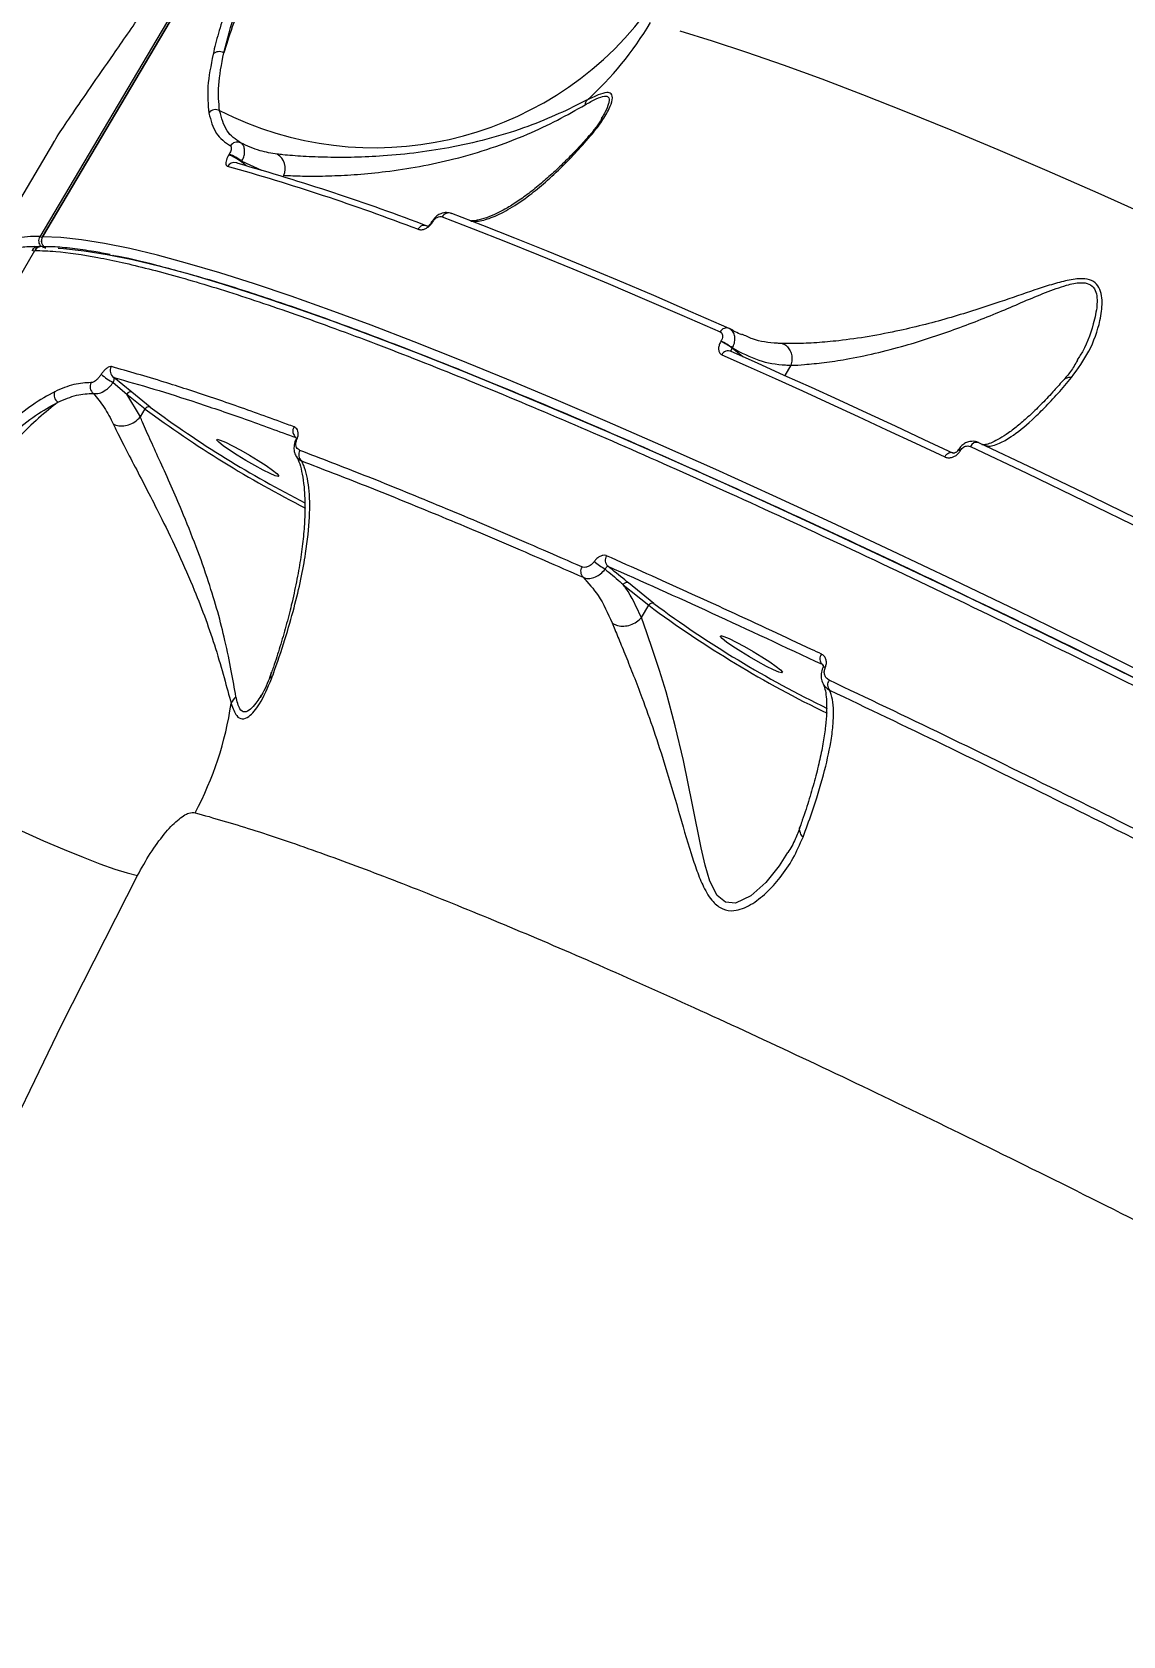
# Model space of a CAD drawing. Header units: millimetres. Extents: x -6879 to 7341, y -8047 to 7187.
# Drawn here: x -378.6 to -242.6, y 2234.9 to 2434.7 of the extents above; entities that cross this region are included whole.
import ezdxf

# ---------------------------------------------------------------- set-up
doc = ezdxf.new("R2010")
doc.units = ezdxf.units.MM
for name, color, linetype in [('DIKOM_ОБЪЕКТ', 7, 'Continuous'), ('DIKOM_РАЗМЕР_ЗОНА', 7, 'Continuous'), ('DIKOM_РАЗМЕР_ОБЪЕКТА', 7, 'Continuous')]:
    doc.layers.add(name, color=color, linetype=linetype)
doc.styles.add('style1', font='arial.ttf', dxfattribs={"width": 0.8})
doc.dimstyles.new('1-50', dxfattribs={"dimtxt": 300, "dimasz": 200, "dimexe": 100, "dimexo": 0, "dimgap": 100, "dimtad": 0, "dimdec": 0, "dimtxsty": 'style1', "dimcen": 0, "dimclrd": 7, "dimclre": 7, "dimadec": 1, "dimazin": 2, "dimtfac": 1, "dimtdec": 0, "dimtmove": 1, "dimatfit": 3, "dimfxl": 0, "dimlwd": 25, "dimlwe": 18, "dimarcsym": 0})

# ---------------------------------------------------------------- blocks, each defined once
blk = doc.blocks.new('*D20')
at = {"layer": 'Defpoints', "color": 0, "transparency": 16777216}
for p in [(-335.47, 4138.44), (-5198.79, -5966.88), (-1568.13, -5966.88)]:
    blk.add_point(p, dxfattribs=at)
at = {"layer": 'DIKOM_РАЗМЕР_ОБЪЕКТА', "color": 7, "lineweight": 18, "transparency": 16777216}
for p, q in [((-335.47, 4138.44), (-5298.79, 4138.44)), ((-1568.13, -5966.88), (-5298.79, -5966.88))]:
    blk.add_line(p, q, dxfattribs=at)
at = {"layer": 'DIKOM_РАЗМЕР_ОБЪЕКТА', "color": 7, "lineweight": 25, "transparency": 16777216}
for p, q in [((-5198.79, 3938.44), (-5198.79, -81.84)), ((-5198.79, -5766.88), (-5198.79, -1161.62))]:
    blk.add_line(p, q, dxfattribs=at)
at = {"layer": 'DIKOM_РАЗМЕР_ОБЪЕКТА', "color": 7, "transparency": 16777216}
for points in [[(-5232.12, 3938.44), (-5165.46, 3938.44), (-5198.79, 4138.44)], [(-5232.12, -5766.88), (-5165.46, -5766.88), (-5198.79, -5966.88)]]:
    blk.add_solid(points, dxfattribs=at)
at = {"layer": 'DIKOM_РАЗМЕР_ОБЪЕКТА', "color": 0, "transparency": 16777216, "insert": (-5198.79, -621.73), "char_height": 300, "attachment_point": 5, "rotation": 90, "style": 'style1'}
blk.add_mtext('10100', dxfattribs=at)
blk = doc.blocks.new('*D19')
at = {"layer": 'Defpoints', "color": 0, "transparency": 16777216}
for p in [(5624.04, 6094.27), (-4435.35, 2864.29), (5624.04, -2640.11)]:
    blk.add_point(p, dxfattribs=at)
at = {"layer": 'DIKOM_РАЗМЕР_ОБЪЕКТА', "color": 7, "lineweight": 18, "transparency": 16777216}
for p, q in [((-4435.35, 2864.29), (-4435.35, 6194.27)), ((5624.04, -2640.11), (5624.04, 6194.27))]:
    blk.add_line(p, q, dxfattribs=at)
at = {"layer": 'DIKOM_РАЗМЕР_ОБЪЕКТА', "color": 7, "lineweight": 25, "transparency": 16777216}
for p, q in [((-4235.35, 6094.27), (2113.67, 6094.27)), ((5424.04, 6094.27), (3193.46, 6094.27))]:
    blk.add_line(p, q, dxfattribs=at)
at = {"layer": 'DIKOM_РАЗМЕР_ОБЪЕКТА', "color": 7, "transparency": 16777216}
for points in [[(-4235.35, 6127.6), (-4235.35, 6060.94), (-4435.35, 6094.27)], [(5424.04, 6127.6), (5424.04, 6060.94), (5624.04, 6094.27)]]:
    blk.add_solid(points, dxfattribs=at)
at = {"layer": 'DIKOM_РАЗМЕР_ОБЪЕКТА', "color": 0, "transparency": 16777216, "insert": (2653.56, 6094.27), "char_height": 300, "attachment_point": 5, "style": 'style1'}
blk.add_mtext('10100', dxfattribs=at)
blk = doc.blocks.new('*D18')
at = {"layer": 'Defpoints', "color": 0, "transparency": 16777216}
for p in [(-342.29, 5666.7), (-6681.79, -8047.27), (-1651.48, -8047.27)]:
    blk.add_point(p, dxfattribs=at)
at = {"layer": 'DIKOM_РАЗМЕР_ЗОНА', "color": 7, "lineweight": 18, "transparency": 16777216}
for p, q in [((-342.29, 5666.7), (-6781.79, 5666.7)), ((-1651.48, -8047.27), (-6781.79, -8047.27))]:
    blk.add_line(p, q, dxfattribs=at)
at = {"layer": 'DIKOM_РАЗМЕР_ЗОНА', "color": 7, "lineweight": 25, "transparency": 16777216}
for p, q in [((-6681.79, 5466.7), (-6681.79, -340.84)), ((-6681.79, -7847.27), (-6681.79, -1420.62))]:
    blk.add_line(p, q, dxfattribs=at)
at = {"layer": 'DIKOM_РАЗМЕР_ЗОНА', "color": 7, "transparency": 16777216}
for points in [[(-6715.12, 5466.7), (-6648.46, 5466.7), (-6681.79, 5666.7)], [(-6715.12, -7847.27), (-6648.46, -7847.27), (-6681.79, -8047.27)]]:
    blk.add_solid(points, dxfattribs=at)
at = {"layer": 'DIKOM_РАЗМЕР_ЗОНА', "color": 0, "transparency": 16777216, "insert": (-6681.79, -880.73), "char_height": 300, "attachment_point": 5, "rotation": 90, "style": 'style1'}
blk.add_mtext('13700', dxfattribs=at)
blk = doc.blocks.new('*D17')
at = {"layer": 'Defpoints', "color": 0, "transparency": 16777216}
for p in [(-5935.35, 6990.27), (-5935.35, 998.27), (7340.79, -2830.86)]:
    blk.add_point(p, dxfattribs=at)
at = {"layer": 'DIKOM_РАЗМЕР_ЗОНА', "color": 7, "lineweight": 18, "transparency": 16777216}
for p, q in [((-5935.35, 998.27), (-5935.35, 7090.27)), ((7340.79, -2830.86), (7340.79, 7090.27))]:
    blk.add_line(p, q, dxfattribs=at)
at = {"layer": 'DIKOM_РАЗМЕР_ЗОНА', "color": 7, "lineweight": 25, "transparency": 16777216}
for p, q in [((-5735.35, 6990.27), (2016.67, 6990.27)), ((7140.79, 6990.27), (3096.46, 6990.27))]:
    blk.add_line(p, q, dxfattribs=at)
at = {"layer": 'DIKOM_РАЗМЕР_ЗОНА', "color": 7, "transparency": 16777216}
for points in [[(-5735.35, 7023.6), (-5735.35, 6956.94), (-5935.35, 6990.27)], [(7140.79, 7023.6), (7140.79, 6956.94), (7340.79, 6990.27)]]:
    blk.add_solid(points, dxfattribs=at)
at = {"layer": 'DIKOM_РАЗМЕР_ЗОНА', "color": 0, "transparency": 16777216, "insert": (2556.56, 6990.27), "char_height": 300, "attachment_point": 5, "style": 'style1'}
blk.add_mtext('13300', dxfattribs=at)

msp = doc.modelspace()

# ---------------------------------------------------------------- linework, layer by layer
at = {"layer": 'DIKOM_ОБЪЕКТ', "color": 7, "linetype": 'Continuous', "lineweight": 15}
for p, q in [((-132.1, 2824.1), (-377.6, 2409.23)), ((-131.77, 2824.1), (-377.27, 2409.23)), ((-377.25, 2409.23), (-131.75, 2824.1)), ((-307.56, 2424.08), (-307.63, 2423.97)), ((-375.9, 2420.96), (-384.27, 2406.81)), ((-309.22, 2421.75), (-309.3, 2421.67)), ((-354, 2419.52), (-354.04, 2419.44)), ((-352.48, 2418.54), (-352.44, 2418.62)), ((-351.9, 2418.07), (-352.48, 2418.54)), ((-352.44, 2418.62), (-349.97, 2417.5)), ((-347.19, 2416.88), (-347.28, 2416.72)), ((-328.72, 2411.16), (-328.78, 2411.06)), ((-328.67, 2411.04), (-328.6, 2411.14)), ((-377.27, 2409.23), (-377.25, 2409.23)), ((-378.21, 2407.52), (-378.23, 2407.51)), ((-377.69, 2408), (-377.72, 2408)), ((-377.36, 2408), (-377.33, 2408)), ((-376.93, 2407.86), (-376.92, 2407.86)), ((-376.92, 2407.86), (-376.86, 2407.86)), ((-292.72, 2396.21), (-292.74, 2396.18)), ((-291.32, 2395.34), (-291.3, 2395.37)), ((-289.98, 2394.26), (-291.32, 2395.34)), ((-284.02, 2393.21), (-284.77, 2391.93)), ((-284.02, 2393.21), (-284.02, 2393.21)), ((-368.44, 2391.07), (-366.74, 2389.61)), ((-366.11, 2389.84), (-368.38, 2391.68)), ((-365.06, 2386.76), (-366.74, 2389.61)), ((-366.74, 2389.61), (-364.47, 2387.76)), ((-363.84, 2387.99), (-366.11, 2389.84)), ((-365.07, 2386.76), (-365.06, 2386.76)), ((-365.06, 2386.76), (-364.47, 2387.76)), ((-263.14, 2382.7), (-263.2, 2382.61)), ((-262.93, 2382.52), (-262.87, 2382.61)), ((-304.89, 2365.86), (-301.73, 2363.29)), ((-301.09, 2363.52), (-304.26, 2366.09)), ((-302.63, 2361.76), (-301.73, 2363.29)), ((-302.64, 2361.76), (-302.63, 2361.76)), ((-280.11, 2355.94), (-279.97, 2355.76))]:
    msp.add_line(p, q, dxfattribs=at)
at = {"layer": 'DIKOM_ОБЪЕКТ', "color": 7, "linetype": 'Continuous', "lineweight": 15, "flags": 128}
for points in [[(-239.15, 2411.7), (-245.73, 2414.64), (-252.08, 2417.42), (-258.19, 2420.04), (-264.06, 2422.5), (-269.67, 2424.78), (-275.03, 2426.9), (-280.12, 2428.84), (-284.95, 2430.61), (-289.51, 2432.2), (-293.79, 2433.61), (-297.8, 2434.85)], [(-352.89, 2418.34), (-353.06, 2418.42), (-353.12, 2418.44)], [(-328.77, 2411.04), (-328.78, 2411.05), (-328.78, 2411.06), (-328.78, 2411.06)], [(-327.46, 2411.7), (-323.59, 2410.21), (-319.58, 2408.63), (-315.44, 2406.97), (-311.17, 2405.22), (-306.77, 2403.38), (-302.24, 2401.46), (-297.59, 2399.45), (-292.81, 2397.36)], [(-291.69, 2397.79), (-296.46, 2399.88), (-301.1, 2401.89), (-305.62, 2403.8), (-310.01, 2405.64), (-314.27, 2407.38), (-318.4, 2409.04), (-322.4, 2410.62), (-326.27, 2412.1)], [(-239.28, 2354.52), (-247.61, 2358.63), (-255.75, 2362.59), (-263.69, 2366.41), (-271.43, 2370.09), (-278.96, 2373.62), (-286.27, 2376.99), (-293.36, 2380.21), (-300.22, 2383.27), (-306.85, 2386.17), (-313.25, 2388.91), (-319.39, 2391.49), (-325.29, 2393.89), (-330.93, 2396.13), (-336.31, 2398.2), (-341.43, 2400.09), (-346.28, 2401.81), (-350.86, 2403.35), (-355.16, 2404.72), (-359.18, 2405.9), (-362.92, 2406.91), (-366.37, 2407.74), (-369.53, 2408.38), (-372.4, 2408.85), (-374.97, 2409.13), (-377.25, 2409.23)], [(-516.82, 2059.69), (-512.49, 2078), (-507.3, 2098.38), (-501.76, 2118.67), (-495.87, 2138.86), (-489.64, 2158.94), (-483.06, 2178.9), (-476.14, 2198.75), (-468.89, 2218.47), (-461.29, 2238.06), (-453.37, 2257.52), (-445.11, 2276.83), (-436.52, 2295.99), (-427.6, 2315), (-418.36, 2333.85), (-408.8, 2352.53), (-398.92, 2371.04), (-388.72, 2389.37), (-378.21, 2407.52)], [(-375.31, 2407.81), (-374.64, 2407.76), (-372.07, 2407.48), (-369.21, 2407.01), (-366.06, 2406.37), (-362.61, 2405.54), (-358.88, 2404.54), (-354.87, 2403.35), (-350.58, 2401.99), (-346.02, 2400.45), (-341.18, 2398.74), (-336.07, 2396.85), (-330.7, 2394.79), (-325.07, 2392.56), (-319.19, 2390.16), (-313.06, 2387.59), (-306.69, 2384.86), (-300.07, 2381.96), (-293.22, 2378.91), (-286.15, 2375.69), (-278.85, 2372.33), (-271.34, 2368.81), (-263.62, 2365.14), (-255.7, 2361.33), (-247.58, 2357.37), (-239.27, 2353.28)], [(-292.6, 2394.5), (-289.32, 2393.04), (-285.98, 2391.54), (-282.58, 2390), (-279.14, 2388.43), (-275.64, 2386.82), (-272.1, 2385.18), (-268.5, 2383.5), (-264.85, 2381.79)], [(-263.75, 2382.22), (-267.39, 2383.93), (-270.98, 2385.61), (-274.52, 2387.25), (-278.01, 2388.85), (-281.44, 2390.42), (-284.83, 2391.95), (-288.16, 2393.45), (-291.44, 2394.91)], [(-347.88, 2379.34), (-348.26, 2379.44), (-348.91, 2379.71), (-349.78, 2380.14), (-350.81, 2380.7), (-351.91, 2381.33), (-352.99, 2381.99), (-353.97, 2382.62), (-354.76, 2383.18), (-355.3, 2383.61), (-355.55, 2383.88), (-355.48, 2383.98), (-355.11, 2383.88), (-354.46, 2383.61), (-353.58, 2383.18), (-352.55, 2382.62), (-351.45, 2381.99), (-350.37, 2381.33), (-349.39, 2380.7), (-348.6, 2380.14), (-348.06, 2379.71), (-347.82, 2379.44), (-347.88, 2379.34)], [(-345.54, 2384.03), (-345.58, 2384.02), (-345.62, 2384.02), (-345.65, 2384.01), (-345.67, 2384), (-345.69, 2383.98), (-345.7, 2383.96), (-345.7, 2383.94), (-345.7, 2383.91)], [(-261.64, 2383.08), (-254.62, 2379.74), (-247.43, 2376.27), (-240.07, 2372.69), (-232.57, 2369), (-224.91, 2365.19), (-217.11, 2361.27), (-209.17, 2357.25), (-201.09, 2353.12)], [(-200.18, 2353.66), (-208.23, 2357.77), (-216.16, 2361.79), (-223.94, 2365.69), (-231.58, 2369.49), (-239.07, 2373.18), (-246.41, 2376.75), (-253.58, 2380.21), (-260.59, 2383.55)], [(-263.75, 2382.22), (-263.88, 2382.29), (-264.02, 2382.32), (-264.17, 2382.31), (-264.32, 2382.27), (-264.47, 2382.19), (-264.61, 2382.09), (-264.74, 2381.95), (-264.85, 2381.79)], [(-284.43, 2332.5), (-285.47, 2330.81), (-287.13, 2328.77), (-289, 2327.09), (-290.92, 2326.18), (-292.16, 2326.29), (-293.18, 2327.13), (-294.1, 2328.93), (-294.7, 2330.92), (-295.2, 2333.06), (-296.27, 2338.43), (-297.4, 2343.97), (-298.42, 2348.29), (-299.57, 2352.51), (-300.38, 2355.17), (-301.2, 2357.65), (-301.96, 2359.86), (-302.64, 2361.76), (-302.64, 2361.76), (-302.64, 2361.76)], [(-285.14, 2354.87), (-285.51, 2354.96), (-286.16, 2355.24), (-287.04, 2355.67), (-288.07, 2356.23), (-289.17, 2356.86), (-290.25, 2357.52), (-291.23, 2358.15), (-292.02, 2358.71), (-292.56, 2359.14), (-292.8, 2359.41), (-292.74, 2359.51), (-292.36, 2359.41), (-291.71, 2359.14), (-290.84, 2358.71), (-289.81, 2358.15), (-288.71, 2357.52), (-287.62, 2356.86), (-286.65, 2356.23), (-285.86, 2355.67), (-285.32, 2355.24), (-285.07, 2354.96), (-285.14, 2354.87)], [(-279.72, 2355.56), (-279.8, 2355.58), (-279.87, 2355.59), (-279.93, 2355.59), (-279.97, 2355.59), (-280.01, 2355.58), (-280.03, 2355.56), (-280.04, 2355.54), (-280.03, 2355.51)], [(-405.94, 2348.07), (-402.58, 2346.29), (-399.19, 2344.53), (-395.8, 2342.8), (-392.44, 2341.12), (-389.14, 2339.5), (-385.93, 2337.96), (-382.84, 2336.51), (-379.89, 2335.17), (-377.12, 2333.95), (-374.55, 2332.85), (-372.2, 2331.89), (-370.1, 2331.09), (-368.26, 2330.43), (-366.7, 2329.94), (-365.43, 2329.61)], [(-473.63, 2024.09), (-471.01, 2036.7), (-466.41, 2057.03), (-461.45, 2077.27), (-456.14, 2097.41), (-450.47, 2117.46), (-444.46, 2137.4), (-438.09, 2157.23), (-431.38, 2176.94), (-424.32, 2196.53), (-416.91, 2215.98), (-409.17, 2235.3), (-401.09, 2254.47), (-392.67, 2273.49), (-383.92, 2292.36), (-374.84, 2311.07), (-365.43, 2329.61)]]:
    msp.add_lwpolyline(points, dxfattribs=at)
at = {"layer": 'DIKOM_ОБЪЕКТ', "color": 7, "linetype": 'Continuous', "lineweight": 15}
for centre, radius, start, end in [((-335.92, 2462.86), 42.54, 243.061, 322.323), ((-336.82, 2456.75), 41, 311.8741, 329.4371), ((-355.25, 2431.2), 1.09, 58.5775, 134.4666), ((-355.69, 2424), 1.06, 62.1869, 142.8122), ((-308.36, 2425.56), 1.29, 148.547, 175.0878), ((-353.01, 2420.05), 0.972, 63.4002, 149.5125), ((-308.44, 2420.94), 1.13, 107.7693, 133.8029), ((-353.37, 2417.52), 0.958, 74.7078, 150.4265), ((-356.82, 2412.82), 7.18, 52.8366, 67.2388), ((-356.77, 2412.9), 7.18, 52.832, 67.2396), ((-349.09, 2417.73), 2.08, 335.7883, 58.7457), ((-427.4, 2156.79), 271.26, 69.067, 74.346), ((-425.9, 2157.81), 270.56, 69.0663, 74.3464), ((-329.68, 2409.74), 0.901, 59.732, 152.8757), ((-328.75, 2410.91), 0.151, 57.0996, 102.4275), ((-328.69, 2411.02), 0.149, 56.9577, 102.7061), ((-326.66, 2411.28), 0.906, 64.4757, 152.716), ((-378.31, 2399.73), 9.53, 85.6988, 122.4278), ((-376.73, 2408.72), 1.01, 149.4024, 225.22), ((-377.85, 2408.14), 1.12, 61.6799, 76.8957), ((-376.41, 2408.72), 1, 149.3847, 238.6167), ((-376.39, 2408.72), 1.01, 149.2952, 238.2731), ((-377.71, 2407.02), 0.983, 90.5874, 149.6127), ((-378.83, 2406.39), 1.16, 61.6753, 76.6758), ((-377.37, 2407), 1, 89.5985, 149.4317), ((-377.36, 2407.02), 0.982, 89.7782, 149.639), ((-377.71, 2407), 1, 80.1536, 90.411), ((-377.51, 2408.33), 0.539, 302.8634, 321.1585), ((-292.03, 2397), 0.863, 67.1039, 155.2757), ((-296.28, 2388.64), 8.33, 53.484, 64.84), ((-296.26, 2388.67), 8.33, 53.4819, 64.835), ((-291.83, 2394.16), 0.845, 62.2437, 156.0438), ((-367.82, 2392.52), 1.01, 149.0788, 236.188), ((-370.31, 2390.54), 1.03, 151.0837, 234.0508), ((-365.55, 2396.99), 6.59, 228.199, 243.9249), ((-374.74, 2389.5), 1.08, 157.3229, 236.0871), ((-366.3, 2389.38), 0.498, 67.1968, 152.5792), ((-364.03, 2387.53), 0.498, 67.2052, 152.5639), ((-280.29, 2501.65), 141.63, 233.53, 243.0372), ((-284.31, 2495.04), 133.35, 233.3899, 243.1387), ((-345.07, 2385), 1, 147.6667, 233.4467), ((-344.33, 2382.06), 1, 147.8347, 230.6709), ((-263.23, 2382.06), 0.55, 56.9425, 86.991), ((-263.18, 2382.14), 0.56, 57.1701, 86.6575), ((-260.87, 2382.76), 0.833, 70.2714, 157.5148), ((-300.58, 2378.25), 12.35, 230.1276, 237.797), ((-306.16, 2368.91), 0.986, 145.2767, 228.435), ((-309.21, 2367.51), 0.999, 145.8413, 225.9837), ((-304.45, 2365.64), 0.498, 67.1803, 152.5957), ((-301.29, 2363.06), 0.498, 67.1866, 152.6084), ((-218.85, 2475.1), 139.17, 233.4531, 244.1727), ((-220.42, 2472.46), 135.56, 233.4784, 244.1645), ((-279.41, 2356.63), 0.983, 143.7191, 224.5843), ((-278.44, 2353.38), 1, 144.2263, 221.4013), ((-395.43, 2357.23), 42.13, 331.9964, 351.5538), ((-351.66, 2350.22), 2.25, 131.5052, 158.4584)]:
    msp.add_arc(centre, radius, start, end, dxfattribs=at)
for points, knots in [([(-368.41, 2431.95), (-367.84, 2432.78), (-366.69, 2434.44), (-364.81, 2437.18), (-362.82, 2440.11), (-360.72, 2443.24), (-359.25, 2445.47), (-358.52, 2446.59)], [0, 0, 0, 0, 0.197838, 0.395503, 0.593167, 0.796586, 1, 1, 1, 1]), ([(-350.73, 2446.6), (-351.21, 2445.52), (-352.18, 2443.36), (-353.41, 2440.28), (-354.49, 2437.34), (-355.38, 2434.54), (-355.8, 2432.83), (-356.01, 2431.98)], [0, 0, 0, 0, 0.197682, 0.395387, 0.593088, 0.796545, 1, 1, 1, 1]), ([(-354.68, 2432.13), (-354.25, 2433.79), (-353.59, 2436.31), (-352.17, 2440.2), (-350.94, 2443.26), (-349.98, 2445.42), (-349.51, 2446.48)], [0, 0, 0, 0, 0.395171, 0.598677, 0.802185, 1, 1, 1, 1]), ([(-349.04, 2446.19), (-349.63, 2444.93), (-350.8, 2442.4), (-352.32, 2438.78), (-353.68, 2435.27), (-354.35, 2433.18), (-354.68, 2432.13)], [0, 0, 0, 0, 0.237387, 0.47716, 0.737011, 1, 1, 1, 1]), ([(-373.5, 2424.6), (-372.8, 2425.61), (-371.38, 2427.67), (-369.41, 2430.51), (-368.41, 2431.95)], [0, 0, 0, 0, 0.494177, 1, 1, 1, 1]), ([(-356.01, 2431.98), (-356.28, 2430.57), (-356.83, 2427.74), (-356.63, 2425.68), (-356.53, 2424.64)], [0, 0, 0, 0, 0.494174, 1, 1, 1, 1]), ([(-355.19, 2424.93), (-355.29, 2425.93), (-355.49, 2427.94), (-354.95, 2430.72), (-354.68, 2432.13)], [0, 0, 0, 0, 0.4941521, 1, 1, 1, 1]), ([(-309.64, 2425.67), (-309.16, 2425.93), (-308.27, 2426.43), (-307.23, 2426.83), (-306.66, 2426.69), (-306.64, 2426.23), (-306.79, 2425.56), (-307.03, 2424.92), (-307.43, 2424.29), (-307.56, 2424.08)], [0, 0, 0, 0, 0.188265, 0.355543, 0.490913, 0.661088, 0.692193, 0.895976, 1, 1, 1, 1]), ([(-308.78, 2422.01), (-308.36, 2422.54), (-307.5, 2423.61), (-306.66, 2425.09), (-306.2, 2426.33), (-306.27, 2427.09), (-306.94, 2427.25), (-308.01, 2426.93), (-308.96, 2426.47), (-309.46, 2426.23)], [0, 0, 0, 0, 0.184781, 0.369248, 0.50908, 0.652216, 0.750859, 0.870214, 1, 1, 1, 1]), ([(-375.88, 2420.95), (-375.69, 2421.27), (-375.23, 2422.05), (-374.14, 2423.64), (-373.5, 2424.6)], [0, 0, 0, 0, 0.404657, 1, 1, 1, 1]), ([(-356.53, 2424.64), (-356.29, 2423.73), (-355.8, 2421.89), (-354.5, 2421), (-353.84, 2420.55)], [0, 0, 0, 0, 0.493834, 1, 1, 1, 1]), ([(-352.57, 2420.92), (-353.2, 2421.35), (-354.47, 2422.22), (-354.95, 2424.02), (-355.19, 2424.93)], [0, 0, 0, 0, 0.493848, 1, 1, 1, 1]), ([(-309.46, 2426.23), (-310.58, 2425.67), (-312.84, 2424.55), (-316.85, 2422.88), (-321.26, 2421.48), (-325.88, 2420.4), (-330.45, 2419.68), (-334.61, 2419.27), (-338.41, 2419.1), (-341.8, 2419.1), (-344.84, 2419.22), (-346.85, 2419.38), (-347.78, 2419.49), (-348.01, 2419.51)], [0, 0, 0, 0, 0.10368, 0.207542, 0.320573, 0.43354, 0.533811, 0.634, 0.718487, 0.802909, 0.887957, 0.972927, 1, 1, 1, 1]), ([(-347.19, 2416.88), (-347, 2416.87), (-346.14, 2416.82), (-344.24, 2416.76), (-341.3, 2416.8), (-338.01, 2416.97), (-334.32, 2417.34), (-330.26, 2417.95), (-325.81, 2418.91), (-321.26, 2420.24), (-316.95, 2421.89), (-313.01, 2423.76), (-310.77, 2425.03), (-309.64, 2425.67)], [0, 0, 0, 0, 0.022455, 0.104296, 0.189455, 0.272402, 0.357644, 0.457628, 0.56027, 0.674147, 0.79067, 0.894363, 1, 1, 1, 1]), ([(-307.53, 2424.06), (-307.56, 2424.01), (-307.75, 2423.65), (-308.26, 2422.87), (-308.87, 2422.14), (-309.2, 2421.74)], [0, 0, 0, 0, 0.063576, 0.490054, 1, 1, 1, 1]), ([(-353.84, 2420.55), (-353.81, 2420.51), (-353.73, 2420.45), (-353.73, 2420.22), (-353.79, 2419.95), (-353.89, 2419.71), (-353.97, 2419.57), (-354, 2419.52)], [0, 0, 0, 0, 0.273375, 0.5392584, 0.738621, 0.8989494, 1, 1, 1, 1]), ([(-348.01, 2419.51), (-348.73, 2419.63), (-350.35, 2419.88), (-351.78, 2420.55), (-352.57, 2420.92)], [0, 0, 0, 0, 0.445099, 1, 1, 1, 1]), ([(-352.44, 2418.62), (-352.34, 2418.81), (-352.15, 2419.2), (-352.05, 2419.78), (-352.09, 2420.31), (-352.27, 2420.71), (-352.48, 2420.86), (-352.57, 2420.92)], [0, 0, 0, 0, 0.196064, 0.391781, 0.596118, 0.817107, 1, 1, 1, 1]), ([(-309.29, 2421.66), (-309.73, 2421.16), (-310.7, 2420.07), (-312.13, 2418.6), (-313.63, 2417.17), (-315.16, 2415.82), (-316.73, 2414.56), (-318.26, 2413.48), (-319.71, 2412.59), (-321.06, 2411.92), (-322.29, 2411.46), (-323.28, 2411.21), (-323.75, 2411.19), (-323.93, 2411.18)], [0, 0, 0, 0, 0.061999, 0.134919, 0.213355, 0.298803, 0.393495, 0.49376, 0.596472, 0.702717, 0.812863, 0.927794, 1, 1, 1, 1]), ([(-323.89, 2411.17), (-323.58, 2411.16), (-322.77, 2411.12), (-321.14, 2411.63), (-319.03, 2412.66), (-316.82, 2414.17), (-314.61, 2415.98), (-312.64, 2417.82), (-310.7, 2419.81), (-309.42, 2421.28), (-308.78, 2422.01)], [0, 0, 0, 0, 0.100862, 0.261041, 0.424924, 0.588751, 0.705629, 0.82325, 0.911284, 1, 1, 1, 1]), ([(-354.04, 2419.44), (-354.1, 2419.34), (-354.22, 2419.12), (-354.35, 2418.77), (-354.43, 2418.41), (-354.4, 2418.11), (-354.27, 2418.03), (-354.2, 2417.99)], [0, 0, 0, 0, 0.120571, 0.278399, 0.470605, 0.720854, 1, 1, 1, 1]), ([(-330.48, 2410.15), (-330.34, 2410.12), (-330.05, 2410.05), (-329.57, 2410.19), (-329.17, 2410.45), (-328.87, 2410.73), (-328.73, 2410.94), (-328.67, 2411.04)], [0, 0, 0, 0, 0.304773, 0.587662, 0.766502, 0.882867, 1, 1, 1, 1]), ([(-328.77, 2411.04), (-328.78, 2411.02), (-328.8, 2410.99), (-328.84, 2410.93), (-328.91, 2410.83), (-329.09, 2410.6), (-329.17, 2410.56), (-329.23, 2410.52)], [0, 0, 0, 0, 0.02394, 0.053562, 0.107082, 0.279552, 1, 1, 1, 1]), ([(-326.27, 2412.1), (-326.48, 2412.16), (-326.89, 2412.29), (-327.56, 2412.16), (-328.07, 2411.87), (-328.45, 2411.53), (-328.62, 2411.27), (-328.71, 2411.14)], [0, 0, 0, 0, 0.2704559, 0.5335067, 0.7181364, 0.8552889, 1, 1, 1, 1]), ([(-328.6, 2411.14), (-328.56, 2411.21), (-328.47, 2411.34), (-328.28, 2411.52), (-328.03, 2411.68), (-327.73, 2411.76), (-327.56, 2411.72), (-327.46, 2411.7)], [0, 0, 0, 0, 0.120597, 0.240637, 0.416765, 0.694975, 1, 1, 1, 1]), ([(-377.69, 2407.98), (-378.04, 2407.99), (-379.1, 2407.99), (-380.61, 2407.81), (-382.23, 2407.42), (-383.43, 2406.93), (-384.01, 2406.47), (-384.21, 2406.31)], [0, 0, 0, 0, 0.1191224, 0.3669732, 0.6156957, 0.861536, 1, 1, 1, 1]), ([(-378.21, 2407.52), (-377.37, 2407.49), (-375.1, 2407.41), (-370.52, 2406.74), (-364.2, 2405.33), (-356.76, 2403.24), (-348.18, 2400.45), (-338.47, 2396.96), (-327.84, 2392.84), (-316.35, 2388.12), (-304.07, 2382.84), (-290.81, 2376.92), (-276.57, 2370.35), (-261.38, 2363.13), (-245.56, 2355.44), (-229.19, 2347.29), (-212.36, 2338.75), (-194.77, 2329.66), (-176.47, 2320.05), (-157.5, 2309.93), (-138.51, 2299.64), (-119.58, 2289.25), (-100.79, 2278.81), (-81.62, 2268.02), (-62.1, 2256.91), (-42.29, 2245.5), (-22.37, 2233.89), (-2.38, 2222.11), (17.62, 2210.2), (37.67, 2198.11), (57.73, 2185.89), (77.71, 2173.56), (97.18, 2161.41), (116.08, 2149.47), (134.36, 2137.77), (152.34, 2126.12), (169.93, 2114.57), (187.05, 2103.16), (202.39, 2092.78), (211.74, 2086.34), (215.87, 2083.49)], [0, 0, 0, 0, 0.0156515, 0.0421674, 0.0687037, 0.0952198, 0.122506, 0.1498141, 0.1771006, 0.2036165, 0.2301528, 0.2566687, 0.2839552, 0.3112634, 0.3385495, 0.3650654, 0.391602, 0.418118, 0.4454041, 0.4727126, 0.4999988, 0.52556, 0.5511396, 0.5767008, 0.6029495, 0.629218, 0.6554666, 0.6819827, 0.7085192, 0.7350352, 0.7623214, 0.78963, 0.816916, 0.8434322, 0.8699686, 0.8964847, 0.9237711, 0.9510795, 0.9783657, 1, 1, 1, 1]), ([(-368.81, 2407), (-369.5, 2407.13), (-371.19, 2407.45), (-373.57, 2407.77), (-375.73, 2407.98), (-376.88, 2407.98), (-377.33, 2407.99)], [0, 0, 0, 0, 0.209702, 0.509298, 0.81107, 1, 1, 1, 1]), ([(215.81, 2084.61), (211.69, 2087.45), (202.44, 2093.81), (187.31, 2104.05), (170.48, 2115.27), (153, 2126.75), (134.98, 2138.44), (116.49, 2150.27), (97.58, 2162.22), (78.28, 2174.27), (58.63, 2186.39), (38.7, 2198.55), (18.57, 2210.68), (-1.66, 2222.74), (-21.68, 2234.54), (-41.45, 2246.06), (-60.95, 2257.29), (-80.37, 2268.35), (-99.62, 2279.18), (-118.62, 2289.75), (-137.55, 2300.15), (-156.37, 2310.34), (-175.03, 2320.29), (-193.24, 2329.86), (-210.92, 2339), (-227.98, 2347.67), (-244.37, 2355.83), (-260.05, 2363.46), (-275, 2370.56), (-289.18, 2377.11), (-302.53, 2383.08), (-314.99, 2388.44), (-325.78, 2392.87), (-335.06, 2396.49), (-343.03, 2399.43), (-350.34, 2401.94), (-357.07, 2404.06), (-363.07, 2405.68), (-366.88, 2406.62), (-368.46, 2406.87), (-368.49, 2406.87)], [0, 0, 0, 0, 0.022643, 0.050731, 0.078907, 0.107128, 0.135349, 0.163525, 0.191612, 0.2197, 0.247876, 0.276097, 0.304318, 0.332494, 0.360581, 0.387634, 0.414765, 0.441936, 0.469108, 0.496239, 0.523291, 0.551379, 0.579555, 0.607776, 0.635996, 0.664172, 0.69226, 0.720347, 0.748523, 0.776744, 0.804965, 0.833141, 0.861229, 0.883988, 0.90677, 0.929552, 0.952311, 0.975868, 0.999452, 1, 1, 1, 1]), ([(-249.03, 2391.69), (-248.26, 2392.75), (-246.71, 2394.91), (-245.52, 2398.23), (-245.17, 2400.7), (-245.31, 2402.17), (-245.69, 2403.15), (-246.49, 2403.83), (-247.81, 2404.07), (-249.55, 2403.82), (-251.55, 2403.27), (-254.33, 2402.35), (-258.46, 2400.91), (-263.05, 2399.43), (-267.24, 2398.28), (-270.67, 2397.47), (-274.32, 2396.76), (-277.83, 2396.26), (-280.87, 2395.99), (-283.28, 2395.9), (-284.51, 2395.91), (-285.08, 2395.92)], [0, 0, 0, 0, 0.091325, 0.184876, 0.239018, 0.266437, 0.294653, 0.321058, 0.347516, 0.383034, 0.418292, 0.45363, 0.526834, 0.62593, 0.677094, 0.728239, 0.790389, 0.854061, 0.90464, 0.956682, 1, 1, 1, 1]), ([(-284.02, 2393.21), (-284.01, 2393.21), (-283.43, 2393.21), (-282.26, 2393.3), (-279.89, 2393.52), (-276.95, 2393.96), (-273.54, 2394.66), (-269.01, 2395.83), (-263.68, 2397.6), (-258.74, 2399.53), (-254.97, 2401.16), (-252.28, 2402.3), (-249.9, 2403.16), (-248.03, 2403.58), (-246.8, 2403.41), (-246.13, 2402.78), (-245.87, 2401.87), (-245.85, 2401.13), (-245.93, 2399.97), (-246.44, 2397.78), (-247.27, 2395.41), (-248.21, 2394.06), (-248.35, 2393.87)], [0, 0, 0, 0, 0.000022, 0.046008, 0.101565, 0.157186, 0.226396, 0.295696, 0.40703, 0.518521, 0.570777, 0.623062, 0.674899, 0.711621, 0.738095, 0.764499, 0.791252, 0.818181, 0.822589, 0.88115, 0.983155, 1, 1, 1, 1]), ([(-292.81, 2397.36), (-292.74, 2397.32), (-292.61, 2397.23), (-292.52, 2396.98), (-292.53, 2396.67), (-292.61, 2396.4), (-292.7, 2396.25), (-292.72, 2396.21)], [0, 0, 0, 0, 0.233534, 0.4672469, 0.6954992, 0.908727, 1, 1, 1, 1]), ([(-291.3, 2395.37), (-291.26, 2395.45), (-291.1, 2395.75), (-290.96, 2396.3), (-290.99, 2396.95), (-291.23, 2397.5), (-291.54, 2397.7), (-291.69, 2397.79)], [0, 0, 0, 0, 0.094246, 0.312267, 0.541148, 0.771415, 1, 1, 1, 1]), ([(-290.11, 2397.01), (-290.4, 2397.12), (-290.91, 2397.31), (-291.36, 2397.63), (-291.56, 2397.76)], [0, 0, 0, 0, 0.557098, 1, 1, 1, 1]), ([(-285.08, 2395.92), (-285.28, 2395.93), (-286.58, 2395.97), (-288.35, 2396.21), (-289.7, 2396.88), (-290.14, 2397.1)], [0, 0, 0, 0, 0.113423, 0.711774, 1, 1, 1, 1]), ([(-292.74, 2396.18), (-292.77, 2396.12), (-292.89, 2395.9), (-293.02, 2395.51), (-293.03, 2395.06), (-292.89, 2394.69), (-292.7, 2394.56), (-292.6, 2394.5)], [0, 0, 0, 0, 0.093116, 0.303873, 0.530166, 0.765101, 1, 1, 1, 1]), ([(-291.45, 2394.92), (-291.46, 2394.92), (-291.48, 2394.93), (-291.47, 2395), (-291.44, 2395.11), (-291.39, 2395.21), (-291.36, 2395.28), (-291.33, 2395.32), (-291.32, 2395.34)], [0, 0, 0, 0, 0.162984, 0.453897, 0.705508, 0.850166, 0.91317, 1, 1, 1, 1]), ([(-291.3, 2395.37), (-290.23, 2394.79), (-288.2, 2393.71), (-285.62, 2393.27), (-284.24, 2393.22), (-284.02, 2393.21)], [0, 0, 0, 0, 0.484337, 0.918511, 1, 1, 1, 1]), ([(-285.08, 2395.92), (-285.05, 2395.91), (-284.87, 2395.85), (-284.52, 2395.64), (-284.14, 2395.16), (-283.91, 2394.55), (-283.84, 2393.86), (-283.96, 2393.43), (-284.02, 2393.21)], [0, 0, 0, 0, 0.025968, 0.209592, 0.407165, 0.60479, 0.802398, 1, 1, 1, 1]), ([(-368.68, 2393.04), (-368.7, 2393.04), (-368.81, 2393.06), (-369.04, 2393), (-369.37, 2392.76), (-369.68, 2392.44), (-369.85, 2392.2), (-369.94, 2392.08)], [0, 0, 0, 0, 0.063893, 0.3885753, 0.6455396, 0.8223008, 1, 1, 1, 1]), ([(-345.91, 2385.53), (-346.19, 2385.63), (-347.6, 2386.16), (-351.18, 2387.46), (-356.38, 2389.28), (-362.7, 2391.34), (-366.54, 2392.43), (-368.68, 2393.04)], [0, 0, 0, 0, 0.032168, 0.160836, 0.418396, 0.675956, 1, 1, 1, 1]), ([(-248.31, 2393.83), (-248.58, 2393.35), (-249.09, 2392.44), (-249.77, 2391.67), (-250.09, 2391.31)], [0, 0, 0, 0, 0.535539, 1, 1, 1, 1]), ([(-371.22, 2391.04), (-371.9, 2391.01), (-373.29, 2390.96), (-374.92, 2390.26), (-375.73, 2389.91)], [0, 0, 0, 0, 0.496487, 1, 1, 1, 1]), ([(-369.94, 2392.08), (-370.03, 2391.95), (-370.21, 2391.7), (-370.53, 2391.37), (-370.9, 2391.09), (-371.1, 2391.06), (-371.22, 2391.04)], [0, 0, 0, 0, 0.184873, 0.368581, 0.650115, 1, 1, 1, 1]), ([(-370.92, 2389.7), (-370.68, 2389.68), (-370.24, 2389.64), (-369.51, 2390), (-368.91, 2390.49), (-368.6, 2390.87), (-368.44, 2391.07)], [0, 0, 0, 0, 0.331245, 0.607809, 0.798308, 1, 1, 1, 1]), ([(-368.44, 2391.07), (-368.43, 2391.1), (-368.41, 2391.16), (-368.37, 2391.25), (-368.34, 2391.38), (-368.33, 2391.54), (-368.35, 2391.63), (-368.38, 2391.67), (-368.38, 2391.68)], [0, 0, 0, 0, 0.072645, 0.122849, 0.279017, 0.549001, 0.924697, 1, 1, 1, 1]), ([(-368.38, 2391.68), (-366.75, 2391.22), (-363.49, 2390.31), (-358, 2388.56), (-352.12, 2386.56), (-347.82, 2384.98), (-345.66, 2384.19)], [0, 0, 0, 0, 0.249312, 0.498625, 0.749316, 1, 1, 1, 1]), ([(-250.14, 2391.28), (-250.55, 2390.8), (-251.51, 2389.71), (-252.9, 2388.25), (-254.33, 2386.87), (-255.67, 2385.7), (-256.91, 2384.75), (-258.01, 2384.04), (-258.95, 2383.56), (-259.67, 2383.32), (-260.12, 2383.27), (-260.19, 2383.28), (-260.22, 2383.29)], [0, 0, 0, 0, 0.076743, 0.175026, 0.27569, 0.378814, 0.48417, 0.59127, 0.699272, 0.806856, 0.912409, 1, 1, 1, 1]), ([(-259.85, 2383.27), (-259.75, 2383.22), (-259.29, 2383.02), (-258.18, 2383.37), (-256.38, 2384.35), (-254.47, 2385.89), (-252.43, 2387.87), (-250.79, 2389.62), (-249.61, 2391.01), (-249.03, 2391.69)], [0, 0, 0, 0, 0.0612, 0.261505, 0.418237, 0.65031, 0.769448, 0.888565, 1, 1, 1, 1]), ([(-249.03, 2391.69), (-249.1, 2391.69), (-249.31, 2391.7), (-249.67, 2391.62), (-250, 2391.47), (-250.1, 2391.3), (-250.12, 2391.27)], [0, 0, 0, 0, 0.143619, 0.467134, 0.901828, 1, 1, 1, 1]), ([(-406.5, 2348.41), (-405.2, 2350.85), (-403.24, 2354.54), (-400.43, 2359.35), (-397.58, 2364.03), (-394.65, 2368.48), (-391.71, 2372.59), (-388.79, 2376.43), (-385.9, 2379.84), (-383.11, 2382.74), (-380.72, 2384.98), (-378.07, 2387.11), (-376.25, 2388.1), (-375.34, 2388.6)], [0, 0, 0, 0, 0.131218, 0.198784, 0.266351, 0.397568, 0.465156, 0.532745, 0.663478, 0.730814, 0.798149, 0.898244, 1, 1, 1, 1]), ([(-375.34, 2388.6), (-376.12, 2387.99), (-377.67, 2386.77), (-380.27, 2384.23), (-382.93, 2381.34), (-385.61, 2378.18), (-388.41, 2374.65), (-391.31, 2370.76), (-394.27, 2366.59), (-397.25, 2362.18), (-400.22, 2357.58), (-403.14, 2352.86), (-405.01, 2349.67), (-405.94, 2348.07)], [0, 0, 0, 0, 0.103375, 0.206751, 0.294606, 0.382736, 0.470593, 0.558748, 0.64718, 0.735336, 0.823465, 0.91187, 1, 1, 1, 1]), ([(-375.73, 2389.91), (-376.65, 2389.42), (-378.39, 2388.48), (-380.33, 2386.86), (-381.26, 2386.08)], [0, 0, 0, 0, 0.522073, 1, 1, 1, 1]), ([(-375.34, 2388.6), (-374.55, 2388.94), (-372.96, 2389.63), (-371.6, 2389.68), (-370.92, 2389.7)], [0, 0, 0, 0, 0.496484, 1, 1, 1, 1]), ([(-370.92, 2389.7), (-370.45, 2389.15), (-369.52, 2388.02), (-368.8, 2386.61), (-368.44, 2385.89)], [0, 0, 0, 0, 0.497847, 1, 1, 1, 1]), ([(-368.44, 2385.89), (-368.41, 2385.88), (-368.3, 2385.82), (-367.96, 2385.7), (-367.34, 2385.61), (-366.52, 2385.75), (-365.7, 2386.12), (-365.29, 2386.54), (-365.07, 2386.76)], [0, 0, 0, 0, 0.034318, 0.106107, 0.322067, 0.538051, 0.754028, 1, 1, 1, 1]), ([(-353.15, 2351.9), (-353.34, 2352.94), (-353.72, 2355.06), (-354.45, 2358.73), (-355.4, 2362.46), (-356.59, 2366.39), (-358.1, 2370.64), (-359.72, 2374.67), (-361.24, 2378.2), (-362.56, 2381.12), (-363.79, 2383.86), (-364.59, 2385.57), (-364.99, 2386.6), (-365.07, 2386.76), (-365.07, 2386.76)], [0, 0, 0, 0, 0.105857, 0.215334, 0.312785, 0.412024, 0.524812, 0.641344, 0.723701, 0.80821, 0.889371, 0.973494, 0.999987, 1, 1, 1, 1]), ([(-368.44, 2385.89), (-368.34, 2385.67), (-367.92, 2384.79), (-366.98, 2382.95), (-365.57, 2380.24), (-364, 2377.24), (-362.22, 2373.73), (-360.26, 2369.66), (-358.41, 2365.43), (-356.88, 2361.47), (-355.63, 2357.79), (-354.59, 2354.14), (-354.03, 2352.09), (-353.75, 2351.04)], [0, 0, 0, 0, 0.027591, 0.110613, 0.196835, 0.279569, 0.364723, 0.476129, 0.591942, 0.687658, 0.785454, 0.89108, 1, 1, 1, 1]), ([(-345.54, 2384.03), (-345.53, 2384.06), (-345.47, 2384.2), (-345.39, 2384.47), (-345.38, 2384.84), (-345.5, 2385.28), (-345.75, 2385.43), (-345.91, 2385.53)], [0, 0, 0, 0, 0.034926, 0.16203, 0.336276, 0.559174, 1, 1, 1, 1]), ([(-345.7, 2383.91), (-345.72, 2383.87), (-345.81, 2383.65), (-345.93, 2383.2), (-345.94, 2382.59), (-345.74, 2381.93), (-345.37, 2381.5), (-345.05, 2381.32), (-344.97, 2381.28)], [0, 0, 0, 0, 0.039849, 0.186487, 0.371507, 0.585524, 0.894871, 1, 1, 1, 1]), ([(-345.18, 2382.59), (-345.34, 2382.69), (-345.58, 2382.83), (-345.7, 2383.26), (-345.69, 2383.6), (-345.61, 2383.87), (-345.56, 2384), (-345.54, 2384.03)], [0, 0, 0, 0, 0.445675, 0.662343, 0.836531, 0.965703, 1, 1, 1, 1]), ([(-310.04, 2368.07), (-313.26, 2369.48), (-319.7, 2372.29), (-328.72, 2376.08), (-337.3, 2379.57), (-342.55, 2381.58), (-345.18, 2382.59)], [0, 0, 0, 0, 0.249097, 0.498195, 0.749102, 1, 1, 1, 1]), ([(-264.85, 2381.79), (-264.83, 2381.78), (-264.67, 2381.71), (-264.36, 2381.65), (-263.91, 2381.72), (-263.52, 2381.9), (-263.18, 2382.17), (-263.01, 2382.4), (-262.93, 2382.52)], [0, 0, 0, 0, 0.039209, 0.287266, 0.495155, 0.670978, 0.835315, 1, 1, 1, 1]), ([(-263.2, 2382.61), (-263.21, 2382.59), (-263.24, 2382.54), (-263.31, 2382.46), (-263.41, 2382.38), (-263.53, 2382.3), (-263.67, 2382.25), (-263.8, 2382.25), (-263.82, 2382.27), (-263.83, 2382.27)], [0, 0, 0, 0, 0.043633, 0.113283, 0.19361, 0.310461, 0.471208, 0.71724, 1, 1, 1, 1]), ([(-260.59, 2383.55), (-260.62, 2383.56), (-260.85, 2383.67), (-261.27, 2383.76), (-261.86, 2383.69), (-262.37, 2383.48), (-262.82, 2383.14), (-263.03, 2382.84), (-263.14, 2382.68)], [0, 0, 0, 0, 0.039127, 0.268347, 0.466422, 0.64365, 0.819934, 1, 1, 1, 1]), ([(-262.87, 2382.61), (-262.82, 2382.69), (-262.71, 2382.85), (-262.49, 2383.02), (-262.24, 2383.13), (-261.96, 2383.17), (-261.76, 2383.13), (-261.66, 2383.09), (-261.64, 2383.08)], [0, 0, 0, 0, 0.16731, 0.334427, 0.509176, 0.713091, 0.957857, 1, 1, 1, 1]), ([(-345.6, 2381.88), (-345.47, 2381.57), (-345.2, 2380.97), (-344.88, 2379.66), (-344.65, 2378.08), (-344.55, 2376.2), (-344.57, 2374.04), (-344.76, 2371.63), (-345.1, 2369.04), (-345.59, 2366.28), (-346.2, 2363.5), (-346.89, 2360.8), (-347.64, 2358.2), (-348.25, 2356.27), (-348.65, 2355.14), (-348.73, 2354.92)], [0, 0, 0, 0, 0.08639, 0.172928, 0.260332, 0.349956, 0.442974, 0.533789, 0.622244, 0.707901, 0.790843, 0.861099, 0.925369, 0.985098, 1, 1, 1, 1]), ([(-348.73, 2354.13), (-348.66, 2354.3), (-348.04, 2356.01), (-347, 2359.09), (-345.87, 2363.05), (-345.03, 2366.59), (-344.32, 2370.46), (-343.9, 2374.41), (-343.99, 2378.07), (-344.46, 2380.18), (-344.88, 2381.09), (-344.97, 2381.28)], [0, 0, 0, 0, 0.011518, 0.116998, 0.22298, 0.329242, 0.435105, 0.608328, 0.782008, 0.95529, 1, 1, 1, 1]), ([(-344.97, 2381.28), (-342.37, 2380.28), (-337.16, 2378.28), (-328.62, 2374.82), (-319.61, 2371.03), (-313.14, 2368.21), (-309.91, 2366.79)], [0, 0, 0, 0, 0.249101, 0.498196, 0.749099, 1, 1, 1, 1]), ([(-308.5, 2368.78), (-308.6, 2368.65), (-308.81, 2368.39), (-309.2, 2368.14), (-309.59, 2368), (-309.87, 2368), (-310.01, 2368.06), (-310.04, 2368.07)], [0, 0, 0, 0, 0.221116, 0.441905, 0.674611, 0.92526, 1, 1, 1, 1]), ([(-306.97, 2369.47), (-307, 2369.48), (-307.14, 2369.53), (-307.42, 2369.54), (-307.8, 2369.41), (-308.18, 2369.15), (-308.39, 2368.9), (-308.5, 2368.78)], [0, 0, 0, 0, 0.073413, 0.322543, 0.555123, 0.777363, 1, 1, 1, 1]), ([(-280.2, 2357.21), (-280.61, 2357.4), (-282.69, 2358.38), (-288.36, 2361.03), (-297, 2365.02), (-303.65, 2367.98), (-306.97, 2369.47)], [0, 0, 0, 0, 0.044142, 0.22072, 0.610021, 1, 1, 1, 1]), ([(-309.91, 2366.79), (-309.85, 2366.76), (-309.6, 2366.65), (-309.08, 2366.6), (-308.38, 2366.79), (-307.7, 2367.19), (-307.34, 2367.6), (-307.16, 2367.8)], [0, 0, 0, 0, 0.073572, 0.319851, 0.550796, 0.77344, 1, 1, 1, 1]), ([(-309.91, 2366.79), (-309.25, 2366.07), (-307.8, 2364.5), (-306.81, 2362.3), (-306.28, 2361.1)], [0, 0, 0, 0, 0.457425, 1, 1, 1, 1]), ([(-307.16, 2367.8), (-307.13, 2367.85), (-307.1, 2367.89), (-307.04, 2367.98), (-306.97, 2368.06), (-306.89, 2368.14), (-306.84, 2368.17), (-306.82, 2368.17), (-306.82, 2368.17)], [0, 0, 0, 0, 0.160008, 0.186514, 0.39639, 0.640146, 0.917098, 1, 1, 1, 1]), ([(-307.16, 2367.8), (-306.54, 2367.29), (-305.78, 2366.65), (-305.03, 2365.99), (-304.89, 2365.86)], [0, 0, 0, 0, 0.805841, 1, 1, 1, 1]), ([(-306.82, 2368.17), (-302.56, 2366.27), (-294.04, 2362.46), (-284.76, 2358.11), (-280.11, 2355.94)], [0, 0, 0, 0, 0.499271, 1, 1, 1, 1]), ([(-304.26, 2366.09), (-304.4, 2366.21), (-305.25, 2366.9), (-306.11, 2367.6), (-306.82, 2368.17)], [0, 0, 0, 0, 0.175679, 1, 1, 1, 1]), ([(-302.63, 2361.76), (-303.23, 2363.05), (-303.91, 2364.51), (-304.78, 2365.72), (-304.89, 2365.86)], [0, 0, 0, 0, 0.8786, 1, 1, 1, 1]), ([(-306.28, 2361.1), (-306.25, 2361.08), (-306.05, 2360.94), (-305.58, 2360.74), (-304.82, 2360.66), (-303.99, 2360.82), (-303.21, 2361.19), (-302.83, 2361.57), (-302.64, 2361.76)], [0, 0, 0, 0, 0.031948, 0.204857, 0.403672, 0.602458, 0.801226, 1, 1, 1, 1]), ([(-306.28, 2361.1), (-306.25, 2361.03), (-306.01, 2360.43), (-305.48, 2359.13), (-304.59, 2356.98), (-303.6, 2354.51), (-302.41, 2351.4), (-301.06, 2347.62), (-299.53, 2342.88), (-298.01, 2337.69), (-296.77, 2333.32), (-295.73, 2330.17), (-294.89, 2328.08), (-293.85, 2326.35), (-292.53, 2325.33), (-290.88, 2325.12), (-288.98, 2325.9), (-287.03, 2327.42), (-285.25, 2329.4), (-283.67, 2331.72), (-282.89, 2333.49), (-282.5, 2334.39)], [0, 0, 0, 0, 0.00563, 0.050194, 0.096021, 0.143341, 0.191777, 0.262305, 0.334996, 0.42574, 0.519189, 0.558728, 0.598788, 0.643827, 0.679936, 0.716077, 0.769129, 0.823203, 0.878452, 0.938852, 1, 1, 1, 1]), ([(-279.72, 2355.56), (-279.66, 2355.72), (-279.56, 2356.03), (-279.6, 2356.5), (-279.78, 2356.91), (-280.02, 2357.12), (-280.18, 2357.2), (-280.2, 2357.21)], [0, 0, 0, 0, 0.214726, 0.425864, 0.681719, 0.964143, 1, 1, 1, 1]), ([(-348.75, 2354.9), (-348.87, 2354.54), (-349.15, 2353.72), (-349.63, 2352.69), (-350, 2352), (-350.15, 2351.8), (-350.15, 2351.79)], [0, 0, 0, 0, 0.292093, 0.673761, 0.988728, 1, 1, 1, 1]), ([(-348.73, 2354.13), (-348.73, 2354.16), (-348.8, 2354.37), (-348.85, 2354.66), (-348.73, 2354.86), (-348.7, 2354.91)], [0, 0, 0, 0, 0.10965, 0.783558, 1, 1, 1, 1]), ([(-280.03, 2355.51), (-280.12, 2355.26), (-280.28, 2354.77), (-280.22, 2354), (-279.92, 2353.3), (-279.51, 2352.9), (-279.23, 2352.74), (-279.19, 2352.72)], [0, 0, 0, 0, 0.223398, 0.437614, 0.684969, 0.9488087, 1, 1, 1, 1]), ([(-280.11, 2355.94), (-280.07, 2355.92), (-280.01, 2355.9), (-279.97, 2355.8), (-279.97, 2355.69), (-280, 2355.59), (-280.02, 2355.53), (-280.03, 2355.51)], [0, 0, 0, 0, 0.375745, 0.651769, 0.844379, 0.934781, 1, 1, 1, 1]), ([(-279.25, 2353.96), (-279.4, 2354.06), (-279.66, 2354.23), (-279.84, 2354.67), (-279.87, 2355.11), (-279.77, 2355.41), (-279.72, 2355.56)], [0, 0, 0, 0, 0.329203, 0.579702, 0.788551, 1, 1, 1, 1]), ([(-353.75, 2351.04), (-353.54, 2350.47), (-353.18, 2349.47), (-352.39, 2349.02), (-351.62, 2349.34), (-350.88, 2350.07), (-349.85, 2351.49), (-349.2, 2353.02), (-348.73, 2354.13)], [0, 0, 0, 0, 0.191454, 0.331244, 0.470475, 0.58237, 0.696927, 1, 1, 1, 1]), ([(-280.02, 2353.58), (-279.97, 2353.46), (-279.85, 2353.2), (-279.66, 2352.43), (-279.55, 2351.33), (-279.55, 2349.94), (-279.68, 2348.26), (-279.95, 2346.32), (-280.38, 2344.14), (-280.96, 2341.77), (-281.7, 2339.22), (-282.33, 2337.21), (-282.77, 2336), (-282.86, 2335.74)], [0, 0, 0, 0, 0.0770542, 0.1731915, 0.2697046, 0.3685405, 0.4705878, 0.5730499, 0.6755415, 0.7768341, 0.8763358, 0.9737399, 1, 1, 1, 1]), ([(-282.5, 2334.39), (-282.12, 2335.42), (-281.09, 2338.24), (-279.86, 2342.3), (-279.07, 2345.8), (-278.74, 2348.32), (-278.67, 2350.12), (-278.79, 2351.62), (-279.06, 2352.35), (-279.19, 2352.72)], [0, 0, 0, 0, 0.112804, 0.307375, 0.506232, 0.628023, 0.749827, 0.874911, 1, 1, 1, 1]), ([(-218.18, 2323.75), (-223.58, 2326.51), (-234.37, 2332.02), (-249.91, 2339.78), (-264.98, 2347.17), (-274.49, 2351.7), (-279.25, 2353.96)], [0, 0, 0, 0, 0.248598, 0.49719, 0.748595, 1, 1, 1, 1]), ([(-279.19, 2352.72), (-274.49, 2350.48), (-265.11, 2346.01), (-250.14, 2338.68), (-234.59, 2330.92), (-223.71, 2325.36), (-218.26, 2322.57)], [0, 0, 0, 0, 0.248592, 0.497188, 0.748595, 1, 1, 1, 1]), ([(-350.19, 2351.81), (-350.35, 2351.56), (-350.72, 2350.98), (-351.37, 2350.26), (-352.1, 2349.88), (-352.78, 2350.33), (-353.01, 2351.32), (-353.15, 2351.9)], [0, 0, 0, 0, 0.131092, 0.306184, 0.5101, 0.712719, 1, 1, 1, 1]), ([(-350.01, 2352.1), (-350.02, 2352.08), (-350.07, 2351.96), (-350.14, 2351.88), (-350.19, 2351.81)], [0, 0, 0, 0, 0.199972, 1, 1, 1, 1]), ([(-365.43, 2329.61), (-364.91, 2330.55), (-363.87, 2332.42), (-362.1, 2334.85), (-360.42, 2336.61), (-359.07, 2337.49), (-358.48, 2337.46), (-358.23, 2337.45)], [0, 0, 0, 0, 0.218024, 0.433237, 0.643787, 0.851435, 1, 1, 1, 1]), ([(-358.23, 2337.45), (-355.94, 2336.79), (-351.36, 2335.48), (-343.27, 2332.72), (-334.32, 2329.4), (-324.46, 2325.49), (-313.77, 2321.02), (-302.27, 2315.98), (-289.96, 2310.38), (-276.87, 2304.24), (-263.05, 2297.58), (-248.58, 2290.43), (-233.51, 2282.83), (-217.89, 2274.79), (-201.72, 2266.32), (-185.06, 2257.44), (-167.95, 2248.18), (-150.48, 2238.58), (-132.73, 2228.7), (-114.74, 2218.54), (-96.54, 2208.13), (-78.16, 2197.48), (-59.67, 2186.64), (-41.16, 2175.65), (-22.72, 2164.56), (-4.38, 2153.4), (13.82, 2142.18), (31.85, 2130.93), (49.65, 2119.68), (67.12, 2108.49), (84.19, 2097.41), (99.57, 2087.28), (113.35, 2078.09), (121.47, 2072.59), (125.53, 2069.84)], [0, 0, 0, 0, 0.0315566, 0.063213, 0.0949198, 0.1266266, 0.158283, 0.1898394, 0.2213972, 0.2530544, 0.284762, 0.31647, 0.3481275, 0.3796851, 0.4112654, 0.4429444, 0.4746742, 0.5064042, 0.5380838, 0.5696641, 0.6012951, 0.6330254, 0.6648065, 0.6965876, 0.7283185, 0.7599502, 0.7916593, 0.8234678, 0.8553269, 0.8871864, 0.9189953, 0.9507052, 0.9753525, 1, 1, 1, 1]), ([(-282.85, 2335.71), (-283.04, 2335.18), (-283.45, 2334.04), (-284.06, 2333.02), (-284.39, 2332.47)], [0, 0, 0, 0, 0.4660023, 1, 1, 1, 1]), ([(-282.5, 2334.39), (-282.53, 2334.42), (-282.71, 2334.64), (-282.9, 2335.07), (-282.96, 2335.52), (-282.85, 2335.7), (-282.84, 2335.73)], [0, 0, 0, 0, 0.073282, 0.50718, 0.926878, 1, 1, 1, 1])]:
    msp.add_open_spline(points, degree=3, knots=knots, dxfattribs=at)

# ---------------------------------------------------------------- dimensions: what is measured, and where the dimension line sits
at = {"layer": 'DIKOM_РАЗМЕР_ЗОНА'}
dim = msp.add_linear_dim(base=(-5935.35, 6990.27), p1=(7340.79, -2830.86), p2=(-5935.35, 998.27), text='13300', dimstyle='1-50', override={"dimscale": 1, "dimtix": 0, "dimtofl": 1, "dimtmove": 1, "dimatfit": 3}, dxfattribs=at)
dim.commit()
dim.dimension.update_dxf_attribs({"geometry": '*D17', "text_midpoint": (2556.56, 6990.27), "dimtype": 160})
dim = msp.add_linear_dim(base=(-6681.79, -8047.27), p1=(-342.29, 5666.7), p2=(-1651.48, -8047.27), angle=270, text='13700', dimstyle='1-50', override={"dimscale": 1, "dimtix": 0, "dimtofl": 1, "dimtmove": 1, "dimatfit": 3}, dxfattribs=at)
dim.commit()
dim.dimension.update_dxf_attribs({"geometry": '*D18', "text_midpoint": (-6681.79, -880.73), "dimtype": 160})
at = {"layer": 'DIKOM_РАЗМЕР_ОБЪЕКТА'}
dim = msp.add_linear_dim(base=(5624.04, 6094.27), p1=(-4435.35, 2864.29), p2=(5624.04, -2640.11), text='10100', dimstyle='1-50', override={"dimscale": 1, "dimtix": 0, "dimtofl": 1, "dimtmove": 1, "dimatfit": 3}, dxfattribs=at)
dim.commit()
dim.dimension.update_dxf_attribs({"geometry": '*D19', "text_midpoint": (2653.56, 6094.27), "dimtype": 160})
dim = msp.add_linear_dim(base=(-5198.79, -5966.88), p1=(-335.47, 4138.44), p2=(-1568.13, -5966.88), angle=270, text='10100', dimstyle='1-50', override={"dimscale": 1, "dimtix": 0, "dimtofl": 1, "dimtmove": 1, "dimatfit": 3}, dxfattribs=at)
dim.commit()
dim.dimension.update_dxf_attribs({"geometry": '*D20', "text_midpoint": (-5198.79, -621.73), "dimtype": 160})

doc.saveas('drawing.dxf')
